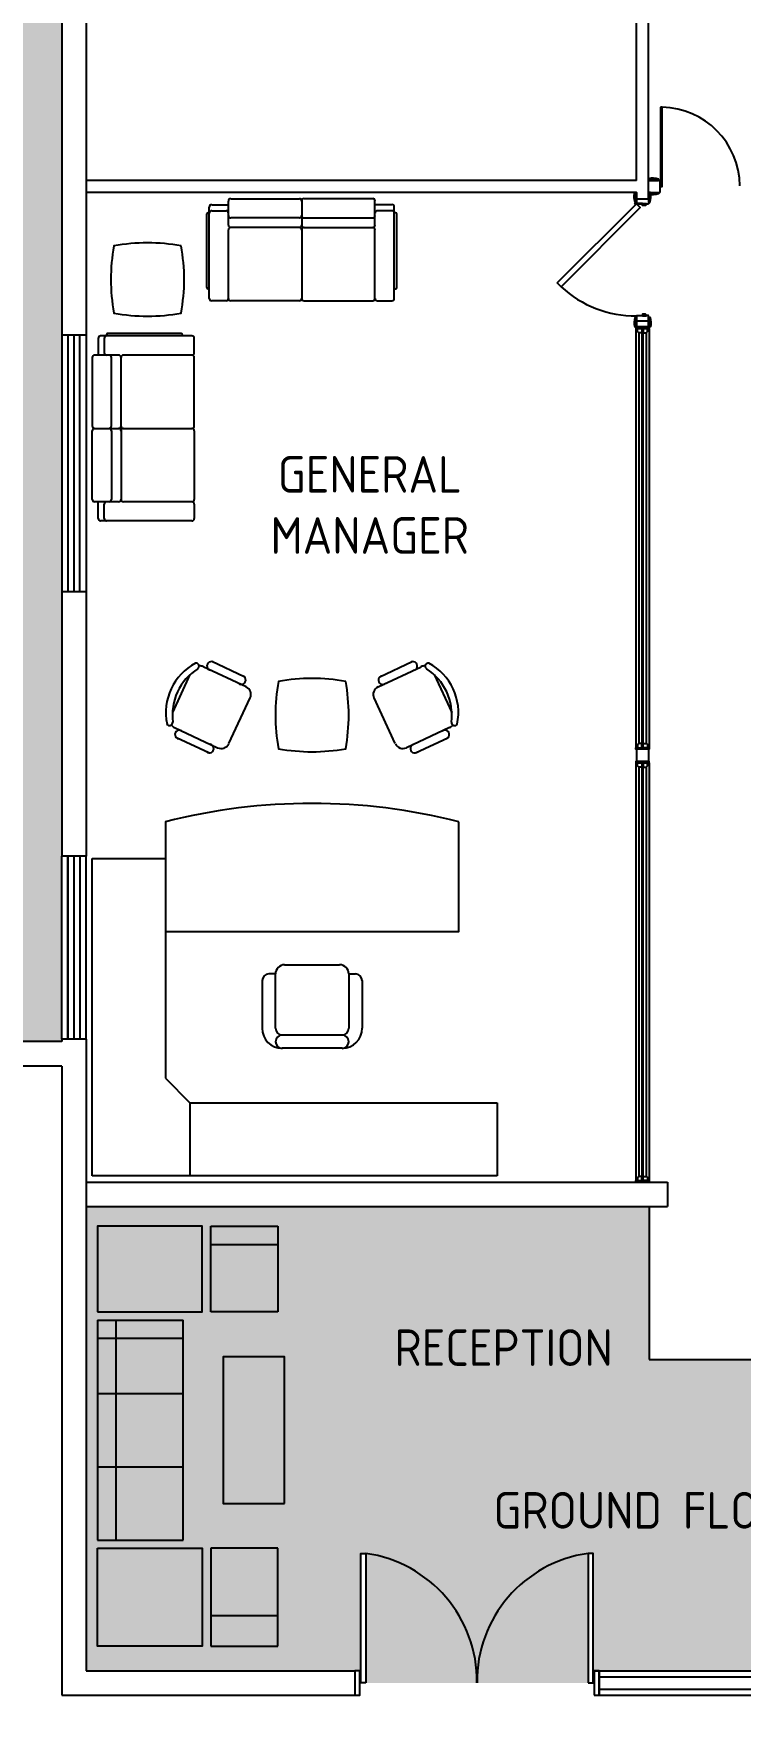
# Model space of a CAD drawing. Header units: inches. Extents: x 527079 to 698187, y -115864 to 63842.
# Drawn here: x 552758 to 558542, y -105231 to -91417 of the extents above; entities that cross this region are included whole.
import ezdxf

# ---------------------------------------------------------------- set-up
doc = ezdxf.new("R2010")
doc.units = ezdxf.units.IN
doc.header["$LTSCALE"] = 8
doc.header["$MEASUREMENT"] = 0
for name, color, linetype in [('doors_windows', 250, 'Continuous'), ('floor', 177, 'Continuous'), ('furn_eq', 34, 'Continuous'), ('hatch', 8, 'Continuous'), ('txt', 7, 'Continuous'), ('walls', 5, 'Continuous')]:
    doc.layers.add(name, color=color, linetype=linetype)
doc.styles.get("Standard").update_dxf_attribs({"font": 'isocp.shx'})

msp = doc.modelspace()

# ---------------------------------------------------------------- hatches: boundary and pattern name
at = {"layer": 'hatch'}
h = msp.add_hatch(color=254, dxfattribs=at)
h.paths.add_polyline_path([(552987, -99667), (533187, -99667), (533187, -74017), (533187, -39917), (697987, -39917), (697987, -110717), (623187, -110717), (623187, -105017), (623187, -104817), (603212, -104817), (603212, -73817), (552987, -73817)])
h.paths.add_polyline_path([(617987, -74717), (628187, -74717), (628187, -80917), (617987, -80917)], flags=16)
h = msp.add_hatch(color=254, dxfattribs=at)
h.paths.add_polyline_path([(563087, -103917), (558262, -103917), (558262, -104817), (563087, -104817)])
h.paths.add_polyline_path([(563087, -103517), (560149, -103517), (560149, -102317), (559987, -102317, -0.398665), (559937, -102269), (558262, -102269), (558262, -103917), (563087, -103917)])
h.paths.add_polyline_path([(565549, -103517), (563087, -103517), (563087, -103917), (565549, -103917)])
h.paths.add_polyline_path([(565549, -103917), (563087, -103917), (563087, -104817), (565087, -104817), (565549, -104817), (565549, -104805)])
h.paths.add_polyline_path([(558262, -103917), (557337, -103917), (557337, -104917), (557347, -104917), (557347, -104817), (557387, -104817), (558262, -104817)])
h.paths.add_polyline_path([(558262, -102269), (557797, -102269), (557797, -101017), (553187, -101017), (553187, -103917), (555437, -103917), (555437, -103857), (555477, -103857, -0.056644), (555708, -103917), (557066, -103917, -0.056644), (557297, -103857), (557337, -103857), (557337, -103917), (558262, -103917)])
h.paths.add_polyline_path([(555437, -103917), (553187, -103917), (553187, -104817), (555387, -104817), (555427, -104817), (555427, -104917), (555437, -104917)])
h.paths.add_polyline_path([(555708, -103917), (555477, -103917), (555477, -104917), (556387, -104917, -0.005715), (556387, -104892, 0.307275)])
h.paths.add_polyline_path([(557066, -103917), (555708, -103917, -0.307275), (556387, -104892, -0.307275)])
h.paths.add_polyline_path([(557297, -103917), (557066, -103917, 0.307275), (556387, -104892, -0.005715), (556387, -104917), (557297, -104917)])
h.paths.add_polyline_path([(555477, -103857), (555477, -103917), (555708, -103917, 0.056644)], flags=17)
h.paths.add_polyline_path([(557297, -103857, 0.056644), (557066, -103917), (557297, -103917)], flags=16)
h.paths.add_polyline_path([(554919, -103414), (554919, -102419), (555369, -102419), (555369, -103414)], flags=24)
h.paths.add_polyline_path([(554919, -101300), (554919, -100533), (555369, -100533), (555369, -101300)], flags=9)
h.paths.add_polyline_path([(555615, -101947), (557595, -101947), (557595, -102397), (555615, -102397)], flags=24)

# ---------------------------------------------------------------- linework, layer by layer
at = {"ltscale": 10}
for p, q in [((553037, -93885, 0), (553037, -95985)), ((553137, -95985), (553137, -93885, 0)), ((553037, -99648), (553037, -98148)), ((553137, -98148), (553137, -99648))]:
    msp.add_line(p, q, dxfattribs=at)
at = {"layer": 'doors_windows', "color": 4, "ltscale": 10}
for p, q in [((557880, -92617, 0), (557842, -92617, 0)), ((557887, -92710, 0), (557887, -92624, 0)), ((557692, -92808, 0), (557679, -92808, 0)), ((557685, -92814, 0), (557685, -92801, 0)), ((557727, -92805, 0), (557689, -92805, 0)), ((557727, -92811, 0), (557689, -92811, 0)), ((557727, -92807, 0), (557690, -92807, 0)), ((557727, -92809, 0), (557690, -92809, 0)), ((557727, -92807, 0), (557727, -92805, 0)), ((557727, -92811, 0), (557727, -92809, 0)), ((557741, -92807, 0), (557774, -92807, 0)), ((557741, -92810, 0), (557741, -92811, 0)), ((557741, -92810, 0), (557741, -92811, 0)), ((557746, -92810, 0), (557741, -92810, 0)), ((557741, -92811, 0), (557742, -92811, 0)), ((557741, -92813, 0), (557742, -92813, 0)), ((557741, -92813, 0), (557741, -92815, 0)), ((557746, -92815, 0), (557741, -92815, 0)), ((557745, -92810, 0), (557742, -92810, 0)), ((557742, -92810, 0), (557742, -92811, 0)), ((557742, -92813, 0), (557742, -92814, 0)), ((557745, -92814, 0), (557742, -92814, 0)), ((557745, -92810, 0), (557745, -92814, 0)), ((557746, -92810, 0), (557746, -92815, 0)), ((557774, -92812, 0), (557774, -92807, 0)), ((557792, -92717, 0), (557792, -92784, 0)), ((557842, -92717, 0), (557880, -92717, 0)), ((557692, -93767, 0), (557692, -93817, 0)), ((557692, -93817, 0), (557692, -93767, 0)), ((557746, -93719, 0), (557741, -93719, 0)), ((557741, -93720, 0), (557741, -93719, 0)), ((557741, -93720, 0), (557742, -93720, 0)), ((557741, -93724, 0), (557741, -93722, 0)), ((557741, -93724, 0), (557741, -93722, 0)), ((557741, -93722, 0), (557742, -93722, 0)), ((557746, -93724, 0), (557741, -93724, 0)), ((557741, -93727, 0), (557774, -93727, 0)), ((557745, -93719, 0), (557742, -93719, 0)), ((557742, -93720, 0), (557742, -93719, 0)), ((557742, -93723, 0), (557742, -93722, 0)), ((557745, -93723, 0), (557742, -93723, 0)), ((557745, -93723, 0), (557745, -93719, 0)), ((557746, -93724, 0), (557746, -93719, 0)), ((557774, -93722, 0), (557774, -93727, 0)), ((557792, -93767, 0), (557792, -93817, 0))]:
    msp.add_line(p, q, dxfattribs=at)
at = {"layer": 'doors_windows', "color": 4}
for p, q in [((552987, -93885), (552987, -95985)), ((553037, -93885, 0), (553037, -95985)), ((553087, -93885, 0), (553087, -95985)), ((553187, -93885), (553187, -95985)), ((557687, -93829, 0), (557687, -97261)), ((557712, -93864, 0), (557712, -97226, 0)), ((557772, -93864, 0), (557772, -97226, 0)), ((557797, -93829, 0), (557797, -97261)), ((557687, -97385, 0), (557687, -100805, 0)), ((557692, -97273), (557692, -97373)), ((557792, -97273), (557792, -97373)), ((557797, -97385, 0), (557797, -100805, 0)), ((557712, -97420, 0), (557712, -100770, 0)), ((557772, -97420, 0), (557772, -100770, 0)), ((552987, -99648), (552987, -98148)), ((553037, -98148, 0), (553037, -99648)), ((553087, -98148, 0), (553087, -99648)), ((553187, -99648), (553187, -98148)), ((557347, -104817), (565087, -104817)), ((557347, -104817), (565087, -104817)), ((557367, -105017), (565087, -105017)), ((557387, -105017), (565087, -105017))]:
    msp.add_line(p, q, dxfattribs=at)
at = {"layer": 'doors_windows', "color": 1}
msp.add_line((557387, -104817), (557387, -105017), dxfattribs=at)
at = {"layer": 'doors_windows', "ltscale": 10}
for p, q in [((557387, -104817), (557387, -105017)), ((557387, -104867), (565087, -104867)), ((557387, -104967), (565087, -104967))]:
    msp.add_line(p, q, dxfattribs=at)
at = {"layer": 'doors_windows'}
for p, q in [((557387, -104867), (565087, -104867)), ((557387, -104967), (565087, -104967))]:
    msp.add_line(p, q, dxfattribs=at)
at = {"layer": 'doors_windows', "color": 4, "ltscale": 10, "elevation": 0}
for points in [[(557890, -92018), (557890, -92667), (557902, -92667), (557902, -92018)], [(557807, -92617), (557857, -92617), (557857, -92609), (557807, -92609)], [(557044, -93456), (557692, -92809), (557724, -92840), (557076, -93488)], [(557692, -92732), (557692, -92782), (557684, -92782), (557684, -92732)], [(557792, -92732), (557792, -92782), (557800, -92782), (557800, -92732)], [(557807, -92717), (557857, -92717), (557857, -92725), (557807, -92725)], [(557692, -93802), (557692, -93752), (557684, -93752), (557684, -93802)], [(557792, -93802), (557792, -93752), (557800, -93752), (557800, -93802)]]:
    msp.add_lwpolyline(points, close=True, dxfattribs=at)
for points in [[(557857, -92609), (557857, -92617), (557872, -92617), (557872, -92607, 0.149634), (557792, -92603), (557792, -92617), (557807, -92617), (557807, -92609)], [(557684, -92782), (557692, -92782), (557692, -92797), (557682, -92797, -0.149634), (557678, -92717), (557692, -92717), (557692, -92732), (557684, -92732)], [(557741, -92807), (557692, -92807), (557692, -92767), (557792, -92767), (557792, -92805, -0.414214), (557785, -92812), (557774, -92812), (557774, -92812, -0.414214), (557767, -92818), (557767, -92818), (557767, -92822), (557741, -92822)], [(557800, -92782), (557792, -92782), (557792, -92797), (557802, -92797, 0.149634), (557806, -92717), (557792, -92717), (557792, -92732), (557800, -92732)], [(557857, -92725), (557857, -92717), (557872, -92717), (557872, -92727, -0.149634), (557792, -92731), (557792, -92717), (557807, -92717), (557807, -92725)], [(557684, -93752), (557692, -93752), (557692, -93737), (557682, -93737, 0.149634), (557678, -93817), (557692, -93817), (557692, -93802), (557684, -93802)], [(557741, -93727), (557692, -93727), (557692, -93767), (557792, -93767), (557792, -93728, 0.414214), (557785, -93722), (557774, -93722), (557774, -93722, 0.414214), (557767, -93715), (557767, -93715), (557767, -93712), (557741, -93712)], [(557800, -93752), (557792, -93752), (557792, -93737), (557802, -93737, -0.149634), (557806, -93817), (557792, -93817), (557792, -93802), (557800, -93802)]]:
    msp.add_lwpolyline(points, format="xyb", close=True, dxfattribs=at)
at = {"layer": 'doors_windows', "color": 4, "elevation": 0}
for points in [[(557797, -93829), (557797, -93817), (557687, -93817), (557687, -93829)], [(557747, -97259), (557747, -93831), (557746, -93830), (557738, -93830), (557737, -93831), (557737, -97259), (557738, -97260), (557746, -97260)], [(557747, -100803), (557747, -97387), (557746, -97386), (557738, -97386), (557737, -97387), (557737, -100803), (557738, -100804), (557746, -100804)], [(557797, -100805), (557797, -100817), (557687, -100817), (557687, -100805)]]:
    msp.add_lwpolyline(points, close=True, dxfattribs=at)
for points in [[(557707, -93834), (557707, -93829), (557737, -93829), (557737, -93864), (557712, -93864), (557702, -93854), (557702, -93834), (557707, -93834)], [(557777, -93834), (557777, -93829), (557747, -93829), (557747, -93864), (557772, -93864), (557782, -93854), (557782, -93834), (557777, -93834)], [(557707, -97256), (557707, -97261), (557737, -97261), (557737, -97226), (557712, -97226), (557702, -97236), (557702, -97256), (557707, -97256)], [(557777, -97256), (557777, -97261), (557747, -97261), (557747, -97226), (557772, -97226), (557782, -97236), (557782, -97256), (557777, -97256)], [(557707, -97390), (557707, -97385), (557737, -97385), (557737, -97420), (557712, -97420), (557702, -97410), (557702, -97390), (557707, -97390)], [(557777, -97390), (557777, -97385), (557747, -97385), (557747, -97420), (557772, -97420), (557782, -97410), (557782, -97390), (557777, -97390)], [(557707, -100800), (557707, -100805), (557737, -100805), (557737, -100770), (557712, -100770), (557702, -100780), (557702, -100800), (557707, -100800)], [(557777, -100800), (557777, -100805), (557747, -100805), (557747, -100770), (557772, -100770), (557782, -100780), (557782, -100800), (557777, -100800)]]:
    msp.add_lwpolyline(points, dxfattribs=at)
at = {"layer": 'doors_windows', "color": 4}
for points in [[(557797, -97261), (557797, -97273), (557687, -97273), (557687, -97261)], [(557797, -97385), (557797, -97373), (557687, -97373), (557687, -97385)], [(555477, -104917), (555437, -104917), (555437, -103857), (555477, -103857)], [(557297, -104917), (557337, -104917), (557337, -103857), (557297, -103857)]]:
    msp.add_lwpolyline(points, close=True, dxfattribs=at)
at = {"layer": 'doors_windows', "color": 4, "ltscale": 10}
for points in [[(555477, -104917), (555437, -104917), (555437, -103857), (555477, -103857)], [(557297, -104917), (557337, -104917), (557337, -103857), (557297, -103857)], [(555387, -105017), (555427, -105017), (555427, -104817), (555387, -104817)], [(557347, -105017), (557387, -105017), (557387, -104817), (557347, -104817)]]:
    msp.add_lwpolyline(points, close=True, dxfattribs=at)
at = {"layer": 'doors_windows', "ltscale": 10}
msp.add_lwpolyline([(557347, -105017), (557387, -105017), (557387, -104817), (557347, -104817)], close=True, dxfattribs=at)
at = {"layer": 'doors_windows', "color": 4, "ltscale": 10}
for radius in [5, 3]:
    msp.add_circle((557685, -92808, 0), radius, dxfattribs=at)
for centre, radius, start, end in [((557890, -92667, 0), 649, 0.534, 88.9387), ((557880, -92624, 0), 7, 0, 90), ((557739, -92812, 0), 2, 27.6086, 332.3914), ((557741, -92811, 0), 0.75, 204.8256, 332.2413), ((557741, -92813, 0), 0.75, 27.7587, 155.1744), ((557744, -92812, 0), 1.75, 210.5018, 149.4982), ((557880, -92710, 0), 6.81, 270, 0), ((557680, -92835, 0), 890, 227.2412, 270.7503), ((557739, -93721, 0), 2, 27.6086, 332.3914), ((557741, -93720, 0), 0.75, 204.8256, 332.2413), ((557741, -93722, 0), 0.75, 27.7587, 155.1744), ((557744, -93721, 0), 1.75, 210.5018, 149.4982), ((555329, -104904), 1058, 359.3451, 81.9465), ((557445, -104904), 1058, 98.0535, 180.6549)]:
    msp.add_arc(centre, radius, start, end, dxfattribs=at)
at = {"layer": 'doors_windows', "color": 4}
for centre, start, end in [((555329, -104904), 359.3451, 81.9465), ((557445, -104904), 98.0535, 180.6549)]:
    msp.add_arc(centre, 1058, start, end, dxfattribs=at)
at = {"layer": 'floor'}
for p, q in [((552987, -95985), (552987, -98148)), ((555387, -104817), (555387, -105017)), ((555387, -104817), (555387, -105017))]:
    msp.add_line(p, q, dxfattribs=at)
at = {"layer": 'furn_eq'}
for p, q in [((554215, -92816, 0), (554352, -92816, 0)), ((554352, -92983, 0), (554352, -92786, 0)), ((554372, -92767, 0), (554933, -92767, 0)), ((554952, -92786, 0), (554952, -92983, 0)), ((555533, -92767, 0), (554972, -92767, 0)), ((555552, -92983, 0), (555552, -92786, 0)), ((555690, -92816, 0), (555552, -92816, 0)), ((554175, -93494, 0), (554175, -92892, 0)), ((554185, -92882, 0), (554195, -92882, 0)), ((554195, -93583, 0), (554195, -92835, 0)), ((554215, -92865, 0), (554333, -92865, 0)), ((554933, -92924, 0), (554372, -92924, 0)), ((554972, -92924, 0), (555533, -92924, 0)), ((555690, -92865, 0), (555572, -92865, 0)), ((555710, -93504, 0), (555710, -92835, 0)), ((555720, -92882, 0), (555710, -92882, 0)), ((555730, -93494, 0), (555730, -92892, 0)), ((554352, -93583, 0), (554352, -93022, 0)), ((554933, -93003, 0), (554372, -93003, 0)), ((554952, -93022, 0), (554952, -93583, 0)), ((554972, -93003, 0), (555533, -93003, 0)), ((555552, -93583, 0), (555552, -93022, 0)), ((554195, -93504, 0), (554185, -93504, 0)), ((555710, -93504, 0), (555720, -93504, 0)), ((555710, -93583, 0), (555710, -93504, 0)), ((554333, -93603, 0), (554215, -93603, 0)), ((554933, -93603, 0), (554372, -93603, 0)), ((554972, -93603, 0), (555533, -93603, 0)), ((555572, -93603, 0), (555690, -93603, 0)), ((553286, -93910, 0), (553286, -94048, 0)), ((553975, -93890, 0), (553306, -93890, 0)), ((553335, -93910, 0), (553335, -94028, 0)), ((553353, -93880, 0), (553353, -93890, 0)), ((553965, -93871, 0), (553363, -93871, 0)), ((553975, -93890, 0), (553975, -93880, 0)), ((554053, -93890, 0), (553975, -93890, 0)), ((554073, -94028, 0), (554073, -93910, 0)), ((553237, -94067, 0), (553237, -94628, 0)), ((553453, -94048, 0), (553257, -94048, 0)), ((553394, -94628, 0), (553394, -94067, 0)), ((553473, -94628, 0), (553473, -94067, 0)), ((554053, -94048, 0), (553493, -94048, 0)), ((554073, -94628, 0), (554073, -94067, 0)), ((553237, -95228, 0), (553237, -94667, 0)), ((553257, -94648, 0), (553453, -94648, 0)), ((553394, -94667, 0), (553394, -95228, 0)), ((553473, -94667, 0), (553473, -95228, 0)), ((553493, -94648, 0), (554053, -94648, 0)), ((554073, -94667, 0), (554073, -95228, 0)), ((553453, -95248, 0), (553257, -95248, 0)), ((553286, -95385, 0), (553286, -95248, 0)), ((553335, -95385, 0), (553335, -95267, 0)), ((554053, -95248, 0), (553493, -95248, 0)), ((554073, -95267, 0), (554073, -95385, 0)), ((554053, -95405, 0), (553306, -95405, 0)), ((554482, -96680), (554217, -96556)), ((555592, -96680), (555857, -96556)), ((554037, -96663), (553893, -96973)), ((554497, -96763), (554144, -96598)), ((555577, -96763), (555930, -96598)), ((556037, -96663), (556181, -96973)), ((554356, -97228), (554530, -96854)), ((555718, -97228), (555544, -96854)), ((553911, -97096), (554264, -97261)), ((556163, -97096), (555810, -97261)), ((554191, -97304), (553926, -97180)), ((555883, -97304), (556148, -97180)), ((553237, -100767), (553237, -98167)), ((553237, -98167), (553837, -98167)), ((553837, -98167), (553837, -99967)), ((554812, -99038), (555262, -99038)), ((554628, -99168), (554628, -99558)), ((554737, -99113), (554683, -99113)), ((554737, -99558), (554737, -99113)), ((555337, -99113), (555337, -99558)), ((555337, -99113), (555392, -99113)), ((555446, -99168), (555446, -99558)), ((555283, -99613), (554792, -99613)), ((555283, -99722), (554792, -99722)), ((553837, -99967), (554037, -100167)), ((554037, -100167), (556552, -100167)), ((554037, -100167), (554037, -100767)), ((556552, -100167), (556552, -100767)), ((556552, -100767), (553237, -100767)), ((554207, -101879), (554207, -101179)), ((554207, -101179), (554757, -101179)), ((554757, -101179), (554757, -101879)), ((554207, -101329), (554757, -101329)), ((553281, -101947), (553981, -101947)), ((553281, -101947), (553281, -102547)), ((553431, -101947), (553431, -102547)), ((553981, -102547), (553981, -101947)), ((554757, -101879), (554207, -101879)), ((553981, -102097), (553281, -102097)), ((553281, -102547), (553981, -102547)), ((553281, -102547), (553281, -103747)), ((553431, -102547), (553431, -103147)), ((553981, -103147), (553981, -102547)), ((553281, -103147), (553981, -103147)), ((553431, -103147), (553431, -103747)), ((553981, -103747), (553981, -103147)), ((553281, -103747), (553981, -103747)), ((554757, -103815), (554207, -103815)), ((554207, -103815), (554207, -104615)), ((554757, -104615), (554757, -103815)), ((554207, -104365), (554757, -104365)), ((554207, -104615), (554757, -104615))]:
    msp.add_line(p, q, dxfattribs=at)
at = {"layer": 'furn_eq', "elevation": 0}
msp.add_lwpolyline([(553965, -93153, 0.090909), (553415, -93153, 0.090909), (553415, -93703, 0.090909), (553965, -93703, 0.090909)], format="xyb", close=True, dxfattribs=at)
at = {"layer": 'furn_eq'}
for points in [[(555312, -96719, 0.090909), (554762, -96719, 0.090909), (554762, -97269, 0.090909), (555312, -97269, 0.090909)], [(556237, -97867, 0.125), (553837, -97867), (553837, -98767), (556237, -98767)]]:
    msp.add_lwpolyline(points, format="xyb", close=True, dxfattribs=at)
for points in [[(553281, -101879), (554137, -101879), (554137, -101179), (553281, -101179)], [(554810, -103447), (554810, -102247), (554310, -102247), (554310, -103447)], [(553281, -103815), (554137, -103815), (554137, -104615), (553281, -104615)]]:
    msp.add_lwpolyline(points, close=True, dxfattribs=at)
for centre, radius, start, end in [((554215, -92835, 0), 19.7, 90, 180), ((554372, -92786, 0), 19.7, 90, 180), ((554933, -92786, 0), 19.7, 0, 90), ((554972, -92786, 0), 19.7, 90, 180), ((555533, -92786, 0), 19.7, 0, 90), ((555690, -92835, 0), 19.7, 0, 90), ((554185, -92892, 0), 9.84, 90, 180), ((554215, -92885, 0), 19.7, 90, 180), ((554333, -92885, 0), 19.7, 0, 90), ((554372, -92904, 0), 19.7, 180, 270), ((554933, -92904, 0), 19.7, 270, 0), ((554972, -92904, 0), 19.7, 180, 270), ((555533, -92904, 0), 19.7, 270, 0), ((555572, -92885, 0), 19.7, 90, 180), ((555690, -92885, 0), 19.7, 0, 90), ((555720, -92892, 0), 9.84, 0, 90), ((554372, -92983, 0), 19.7, 180, 270), ((554372, -93022, 0), 19.7, 90, 180), ((554933, -92983, 0), 19.7, 270, 0), ((554933, -93022, 0), 19.7, 0, 90), ((554972, -92983, 0), 19.7, 180, 270), ((554972, -93022, 0), 19.7, 90, 180), ((555533, -92983, 0), 19.7, 270, 0), ((555533, -93022, 0), 19.7, 0, 90), ((554185, -93494, 0), 9.84, 180, 270), ((555720, -93494, 0), 9.84, 270, 0), ((554215, -93583, 0), 19.7, 180, 270), ((554333, -93583, 0), 19.7, 270, 0), ((554372, -93583, 0), 19.7, 180, 270), ((554933, -93583, 0), 19.7, 270, 0), ((554972, -93583, 0), 19.7, 180, 270), ((555533, -93583, 0), 19.7, 270, 0), ((555572, -93583, 0), 19.7, 180, 270), ((555690, -93583, 0), 19.7, 270, 0), ((553306, -93910, 0), 19.7, 90, 180), ((553355, -93910, 0), 19.7, 90, 180), ((553363, -93880, 0), 9.84, 90, 180), ((553965, -93880, 0), 9.84, 0, 90), ((554053, -93910, 0), 19.7, 0, 90), ((553257, -94067, 0), 19.7, 90, 180), ((553355, -94028, 0), 19.7, 180, 270), ((553375, -94067, 0), 19.7, 0, 90), ((553453, -94067, 0), 19.7, 0, 90), ((553493, -94067, 0), 19.7, 90, 180), ((554053, -94028, 0), 19.7, 270, 0), ((554053, -94067, 0), 19.7, 0, 90), ((553257, -94628, 0), 19.7, 180, 270), ((553257, -94667, 0), 19.7, 90, 180), ((553375, -94628, 0), 19.7, 270, 0), ((553375, -94667, 0), 19.7, 0, 90), ((553453, -94628, 0), 19.7, 270, 0), ((553453, -94667, 0), 19.7, 0, 90), ((553493, -94628, 0), 19.7, 180, 270), ((553493, -94667, 0), 19.7, 90, 180), ((554053, -94628, 0), 19.7, 270, 0), ((554053, -94667, 0), 19.7, 0, 90), ((553257, -95228, 0), 19.7, 180, 270), ((553355, -95267, 0), 19.7, 90, 180), ((553375, -95228, 0), 19.7, 270, 0), ((553453, -95228, 0), 19.7, 270, 0), ((553493, -95228, 0), 19.7, 180, 270), ((554053, -95228, 0), 19.7, 270, 0), ((554053, -95267, 0), 19.7, 0, 90), ((553306, -95385, 0), 19.7, 180, 270), ((553355, -95385, 0), 19.7, 180, 270), ((554053, -95385, 0), 19.7, 270, 0), ((554212, -96592), 35.8, 48.7281, 261.2486), ((555863, -96592), 35.8, 278.7514, 131.2719), ((554298, -96973), 458, 118.1185, 191.8583), ((554343, -96994), 450, 122.5641, 187.4126), ((554087, -96593), 25.1, 302.9609, 101.6784), ((554115, -96660), 68.8, 64.9884, 92.5728), ((554458, -96707), 35.8, 228.7281, 81.2486), ((555616, -96707), 35.8, 98.7514, 311.2719), ((555959, -96660), 68.8, 87.4272, 115.0116), ((555987, -96593), 25.1, 78.3216, 237.0391), ((555731, -96994), 450, 352.5874, 57.4359), ((555777, -96973), 458, 348.1417, 61.8815), ((554468, -96825), 68.8, 334.9884, 64.9884), ((555606, -96825), 68.8, 115.0116, 205.0116), ((553871, -97055), 25.1, 208.2983, 7.0158), ((553940, -97034), 68.8, 217.4039, 244.9884), ((556134, -97034), 68.8, 295.0116, 322.5961), ((556203, -97055), 25.1, 172.9842, 331.7017), ((553950, -97153), 35.8, 48.7281, 261.2486), ((554196, -97268), 35.8, 228.7281, 81.2486), ((554293, -97199), 68.8, 244.9884, 334.9884), ((555781, -97199), 68.8, 205.0116, 295.0116), ((555878, -97268), 35.8, 98.7514, 311.2719), ((556125, -97153), 35.8, 278.7514, 131.2719), ((554812, -99113), 75, 90, 180), ((555262, -99113), 75, 0, 90), ((554683, -99168), 54.5, 90, 180), ((555392, -99168), 54.5, 0, 90), ((554792, -99558), 164, 180, 270), ((554792, -99558), 54.5, 180, 270), ((555283, -99558), 54.5, 270, 0), ((555283, -99558), 164, 270, 0), ((554792, -99668), 54.5, 90, 270), ((555283, -99668), 54.5, 270, 90)]:
    msp.add_arc(centre, radius, start, end, dxfattribs=at)
at = {"layer": 'walls', "ltscale": 10}
for p, q in [((552987, -78742), (552987, -93885)), ((553187, -78742), (553187, -93885)), ((557792, -92767, 0), (557792, -89582, 0)), ((557692, -92617, 0), (553187, -92617, 0)), ((557692, -92717, 0), (553187, -92717, 0)), ((557692, -92717, 0), (557692, -92767, 0)), ((553187, -93885, 0), (552987, -93885, 0)), ((553187, -95985), (552987, -95985)), ((552987, -95985), (552987, -98148)), ((553187, -95985), (553187, -98148)), ((553187, -98148), (552987, -98148)), ((553187, -99648), (552987, -99648)), ((552987, -99648), (552987, -99667)), ((553187, -99648), (553187, -104817)), ((552987, -99867), (552987, -105017)), ((553187, -100817), (557947, -100817)), ((553187, -101017), (557947, -101017)), ((553187, -104817), (555387, -104817)), ((552987, -105017), (555387, -105017))]:
    msp.add_line(p, q, dxfattribs=at)
at = {"layer": 'walls', "color": 5, "ltscale": 10}
msp.add_line((557692, -92617, 0), (557692, -89582, 0), dxfattribs=at)
at = {"layer": 'walls'}
for p, q in [((557692, -92767, 0), (557792, -92767, 0)), ((552987, -99667), (544637, -99667)), ((552987, -99867), (544637, -99867)), ((552987, -99867), (552987, -105017)), ((553187, -99867), (553187, -104817)), ((557947, -100817, 0), (557947, -101017)), ((553187, -104817), (555387, -104817)), ((552987, -105017), (555387, -105017))]:
    msp.add_line(p, q, dxfattribs=at)
at = {"layer": 'walls', "color": 18, "true_color": 0x000000}
msp.add_line((557797, -101017, 0), (557797, -102269, 0), dxfattribs=at)
at = {"layer": 'walls', "color": 18, "ltscale": 10, "true_color": 0x000000}
msp.add_line((557797, -102269, 0), (559937, -102269, 0), dxfattribs=at)
at = {"layer": 'walls', "ltscale": 10}
msp.add_lwpolyline([(555387, -105017), (555427, -105017), (555427, -104817), (555387, -104817)], close=True, dxfattribs=at)

# ---------------------------------------------------------------- texts
at = {"layer": 'txt', "color": 176, "char_height": 300, "attachment_point": 5}
for s, insert in [('GENERAL\\PMANAGER', (555509, -95274)), ('RECEPTION', (556605, -102172)), ('GROUND FLOOR', (557834, -103504))]:
    msp.add_mtext(s, dxfattribs=dict(at, insert=insert))

doc.saveas('drawing.dxf')
